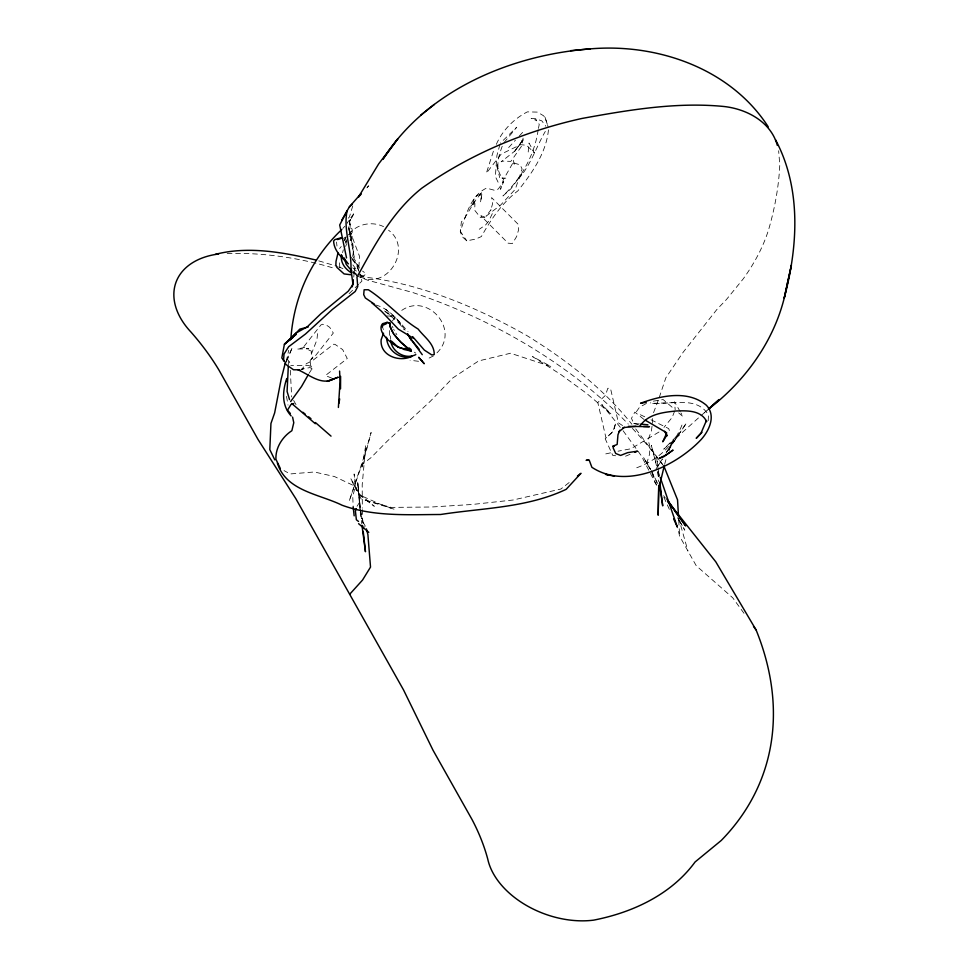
<?xml version="1.0" encoding="UTF-8"?>
<svg xmlns="http://www.w3.org/2000/svg" width="969" height="969" viewBox="0 0 969 969"><rect width="100%" height="100%" fill="white"/><g stroke="black" fill="none" stroke-linecap="round" stroke-linejoin="round"><path stroke-width="0.73" stroke-dasharray="4.84 3.63" d="M652.391 423.344L652.403 418.136M336.522 242.044L336.97 246.029M288.314 364.986L288.387 358.978L289.731 362.794M708.206 420.716L708.472 415.035C696.517 394.686 668.876 405.781 650.356 402.862M358.893 267.008L359.511 256.325L350.015 231.191L347.762 233.771M497.242 164.585L497.763 168.654L500.888 166.995M528.214 152L529.001 143L534.488 153.054L526.627 145.277L520.583 144.696L501.191 154.095L486.341 173.209L493.56 150.716M389.429 330.538L389.368 336.34M317.529 333.651L316.936 339.816L310.819 355.453L311.437 351.226L305.853 348.634L308.723 348.779L297.095 349.058L304.351 347.483L302.607 348.186L320.921 324.942L322.677 324.24L327.05 325.536L329.702 327.328L333.324 333.033L315.01 356.277L310.274 360.202L310.08 361.74L312.854 357.016L310.274 360.202L310.419 365.022L312.926 369.492L310.044 367.53L301.541 369.225L305.114 368.244L301.686 369.383L306.47 363.557L311.715 361.267L333.542 344.249L334.947 344.334L342.663 349.603L347.265 358.518L325.439 375.536L333.711 378.952M353.746 277.061L354.63 268.171L353.733 275.341M652.016 426.312L651.447 430.781L648.164 439.684L649.957 447.072L649.533 454.364L646.808 463.182L650.623 469.42L643.622 457.538L649.993 468.839M523.078 138.131L522.121 145.398L510.857 161.387L502.293 161.048L501.143 161.811L514.939 150.97L523.139 139.827L513.958 152.278L521.407 141.971L522.376 137.901M548.466 129.87C546.177 153.102 532.029 173.051 517.918 190.82C501.99 203.005 491.101 219.26 481.351 236.581L475.5 239.125L466.767 240.833L461.813 236.303L460.287 231.252L461.389 221.889L464.393 218.643L474.749 201.322L482.465 191.62L479.51 195.035L482.768 194.612L477.923 195.048L474.41 197.676L472.666 204.629L474.955 201.564L472.666 204.629M346.078 239.343L346.139 242.759M344.782 240.373L345.279 237.55M538.183 129.785C534.609 155.016 521.237 178.478 502.947 195.956L510.942 188.761L521.649 174.166L518.56 178.78C530.806 165.069 536.16 147.082 545.305 131.421M352.764 205.9L349.409 217.02L347.423 219.03M343.85 241.015L346.551 236.291M538.449 128.392L539.248 124.311L535.833 119.635L536.669 120.471L531.097 118.521L535.627 118.715L541.828 120.883L545.85 126.224M286.291 361.51L288.665 350.306M664.613 464.333L666.624 457.271M342.578 252.655L343.305 249.784M352.619 256.385C355.429 245.242 349.543 233.989 347.592 223.1M499.919 144.575L496.915 155.549L495.353 176.54L499.423 184.958M636.391 411.716L639.516 407.246L647.389 402.91M659.223 397.544L665.836 377.813L683.181 352.219L716.89 309.474L726.387 299.578L743.114 279.036A199.13 117.479 -29.4 0 0 769.556 226.371A509.27 300.451 -29.4 0 0 779.246 173.415L779.791 164.887L778.64 150.752M345.654 246.441L346.636 243.667M502.221 146.258C498.502 156.36 494.396 169.442 502.85 178.284L501.93 178.005L509.149 178.332M658.278 400.258L653.409 413.036M669.07 450.585L672.001 442.554L666.805 451.724M674.666 411.074L672.135 417.482L663.971 427.402M286.57 361.534L292.493 347.132L285.334 362.806M496.334 144.357C502.439 130.355 513.836 118.824 527.366 111.871L537.42 112.113L543.33 115.614L545.014 117.249L547.388 124.541M492.313 213.665L488.582 221.332L485.626 224.953L479.292 229.241M392.409 320.969L397.145 314.44M681.958 425.052C673.746 446.079 656.667 460.65 635.616 468.172M345.412 243.219L346.72 240.845L345.388 241.451M350.075 240.7L352.171 237.199L352.074 229.059L350.257 226.782L349.373 218.328L349.942 228.636L350.633 219.418L349.276 222.313L354.618 212.465L347.277 222.797M357.052 506.278L361.364 499.398L355.078 486.244L334.462 476.542L314.356 471.988L290.143 473.95L284.038 470.607M656.061 468.923L662.215 459.136M657.697 466.428L662.578 458.943M668.283 450.197L686.476 423.005L666.054 453.032M309.05 373.356L311.11 370.243L311.679 367.263L308.905 365.531L290.761 365.616M666.854 451.833L678.869 433.979L663.789 449.156L699.836 416.694M339.598 248.548L341.245 246.526M348.961 234.377C356.677 223.803 371.999 220.968 383.567 226.625M504.037 142.6L516.719 127.23L500.295 143.206M436.983 352.837C461.268 329.218 425.754 290.143 399.579 312.054M366.876 187.865L368.753 185.806L366.682 187.913M508.664 147.542L515.447 140.178M519.323 135.975L524.035 130.863M342.844 228.405L344.831 226.249M473.986 202.848L470.704 206.3L474.919 203.466L474.701 210.237L480.309 217.359L486.45 217.444L480.854 215.784L508.107 243.171L512.407 243.534L516.647 236.497L518.597 229.738L518.027 224.154L491.586 197.591L492.627 203.647L490.677 210.394L491.029 209.752L485.99 216.244L500.682 205.016L515.29 189.27L522.085 169.006L520.196 164.863L512.226 162.513L514.357 164.149L513.207 160.212L513.425 162.017L503.347 179.689L500.501 189.294L503.698 181.494L498.357 188.931L495.183 190.469L486.511 188.119C470.219 195.847 466.089 215.821 460.287 231.252L466.767 240.833M349.119 293.668L358.712 284.244M359.778 283.202L361.909 281.107L360.395 274.057M360.807 276.868L363.629 276.08L366.076 273.694L362.539 271.078M700.95 415.725L707.443 409.972M704.269 412.818L707.285 410.141M569.13 482.562L560.845 489.042L513.073 500.016L472.036 504.486L431.193 507.017L391.185 507.393L363.714 499.725L394.213 509.222L380.865 504.461L359.475 494.965L374.3 506.29L359.499 494.081L350.669 478.395L356.447 490.496L354.109 473.974L355.296 486.511L352.752 496.479L353.176 506.969M433.47 355.914L426.094 359.56M343.559 238.398L345.654 237.09M658.993 432.017L630.867 448.78L618.04 451.191M348.586 234.74L351.456 233.238L348.767 234.45M625.574 456.217L630.867 453.976M605.782 453.892L612.602 452.39M653.276 401.166L663.135 399.555L674.242 409.075M652.718 403.383L676.992 402.51M418.547 361.292L410.081 360.262M643.913 419.383L634.84 412.104L631.485 418.293L633.69 423.405L639.383 423.962M615.63 455.757L612.759 455.418L605.201 438.727L612.917 431.593L615.763 422.787L613.716 430.902L606 438.036L597.8 402.45L605.516 395.316L607.805 388.266L610.494 388.375L618.452 422.896L623.963 426.457M348.876 235.939L349.882 236.097M633.69 423.405L638.401 424.785M318.777 260.879L337.394 266.378M360.226 276.819C387.866 290.385 413.073 248.234 388.545 230.222M363.629 276.08L355.308 273.137L351.008 269.951M338.775 266.935L342.941 268.607M352.655 272.507L358.215 274.736M359.596 275.293L363.763 276.964C421.721 284.002 476.324 307.016 526.809 335.54C565.92 359.669 603.118 388.157 631.897 424.289M375.609 304.981C389.962 308.663 398.574 321.248 408.046 331.568M640.376 414.732L645.705 417.264M651.023 419.795L668.683 428.589L669.47 430.757M414.332 352.183L415.774 353.116M385.626 311.715L392.118 316.051L386.498 316.015L393.087 315.955L396.6 318.765L406.362 331.664M352.898 272.459L357.876 276.056M384.548 310.988L400.221 324.021L397.847 321.32L404.097 329.823M678.675 412.891L683.121 416.694L680.965 412.951M352.764 267.819L356.834 271.526M385.626 309.184L400.391 322.956M353.188 256.955L358.348 265.978M352.45 259.147L356.713 264.162L358.7 270.496M350.742 256.846L356.64 263.98L359.475 273.004M635.725 428.916L663.995 466.38M620.317 427.329L601.822 404.545L610.882 413.848L586.608 393.39L560.445 374.264L532.502 356.58L551.07 366.536L510.53 353.237L478.662 360.928L452.668 378.043L430.357 401.239L387.297 441.101L371.042 457.634L361.825 464.769L349.215 501.046L365.337 452.862L371.115 432.465L361.679 468.621L365.761 445.413L362.2 484.815L362.333 508.144M352.91 264.925L357.27 270.775M623.091 430.745L641.163 455.527L656.425 485.021M663.62 495.668L665.376 498.09M743.974 613.28L732.721 597.788L696.214 565.69L679.657 536.305L677.694 527.717M352.207 259.377L356.507 264.985L358.433 270.303M656.812 485.057L655.153 482.756L651.652 471.855M395.849 333.106L396.854 334.644M393.656 329.351L394.371 330.477M677.791 517.846L679.281 520.365L687.929 550.998M678.918 520.159L684.792 530.164L679.972 521.588M358.058 265.651L359.475 268.11M680.25 411.704L674.509 401.723L675.175 409.79M651.265 470.571L657.927 483.991M677.9 517.906L679.281 520.365M365.337 526.215L363.266 522.533L363.799 525.016M293.643 400.427L296.272 405.09M652.016 472.884L657.418 483.676M392.288 326.371L393.026 327.897M663.862 497.206L669.991 510.796M382.9 328.321L383.409 329.545M349.155 230.525L351.032 235.927L349.155 230.525L354.266 257.233L350.512 234.365M658.29 471.721L659.756 475.973M545.014 117.249L548.2 127.048M349.058 229.435L349.518 231.034L348.731 228.321M496.77 165.881L499.713 177.606M360.492 509.864L364.283 527.281M339.937 267.638L339.295 262.018M286.509 396.382L288.023 405.103M657.733 471.842L658.823 479.243M360.044 510.639L357.706 482.659L360.189 508.446M360.238 512.104L361.788 523.841M360.383 509.936L361.534 518.803L360.928 513.025M657.842 466.113L656.752 457.283L657.43 465.847M658.012 467.591L659.102 476.421M360.311 507.235L357.706 482.659L360.056 507.017M657.89 471.564L658.678 481.569M290.3 370.303L291.669 396.939M678.724 520.244L679.657 536.305M390.616 335.831L390.677 339.271M362.345 509.597L362.43 524.181M227.182 253.575A242.722 161.472 20 0 1 334.802 268.461M356.217 275.717A242.722 161.472 20 0 1 367.421 280.114L412.588 292.468A392.239 260.927 20 0 1 628.287 424.119M632.418 428.443A392.239 260.927 20 0 1 662.227 464.018M481.847 194.503L480.454 202.315L481.847 194.503M653.809 453.94L651.338 445.328L656.607 466.101L653.809 453.94"/><path stroke-width="1.45" d="M658.738 485.917L658.169 515.205L658.763 485.445M382.476 327.304L382.525 325.378L386.11 323.888L386.97 322.398L389.841 322.943C390.701 335.238 402.741 343.535 411.207 351.117L403.843 349.434L403.201 348.598C395.037 347.701 375.366 332.125 382.561 323.694L386.97 322.398L389.926 323.137L389.865 325.414M286.667 381.507L286.751 378.516C282.415 391.246 281.458 405.357 291.172 415.967M288.302 366.476L287.09 391.464L289.537 399.603M285.819 362.794L281.822 357.973L284.414 344.213L295.993 333.07L307.343 326.759L320.969 313.641L348.271 291.185L353.007 284.474L350.911 269.14M338.387 407.464L340.071 381.423L339.598 371.079M340.603 376.347L340.531 388.823M283.481 360.916L284.038 354.036L288.641 346.732L305.526 333.99L332.355 309.462L355.199 291.499L357.731 286.57L356.98 277.182C374.628 245.133 392.36 211.593 421.733 188.24C469.565 154.446 524.956 130.985 582.139 118.424C628.275 110.078 675.417 101.987 722.414 106.348C745.73 108.407 770.9 121.404 777.344 145.459M352.292 286.824L353.201 279.653M339.029 403.189L339.659 398.913M290.87 338.775C293.777 296.889 311.352 258.214 341.851 229.483M337.987 253.018L336.025 261.291L335.868 264.973L336.97 267.48L344.092 273.924L350.596 274.724M658.714 489.139L664.262 465.786M285.334 362.806L281.143 379.254L274.651 412.879L270.945 423.477L269.806 449.604L274.796 459.875M290.639 401.554L301.529 386.51L308.36 374.555M356.217 508.58L355.381 510.893L356.374 519.759L358.518 521.467M383.53 333.203L381.144 339.731C379.642 355.793 399.47 362.515 411.777 356.386C399.373 359.947 386.958 349.845 386.522 337.26M619.772 430.248L617.98 434.754L617.156 444.444L612.771 446.321L614.285 445.546L613.062 447.69L615.715 453.504L620.584 455.442L627.67 452.644L637.493 451.166L634.84 452.293M350.766 272.095C352.607 251.892 342.965 230.925 347.072 210.903L339.695 224.99L346.527 257.924M341.645 220.387L349.361 206.894L360.48 194.236M666.49 435.662L662.784 441.803L666.442 433.627L666.975 435.929L664.698 431.302M349.676 594.288L362.551 580.043L370.521 567.083L367.905 534.609L366.403 528.868M639.758 426.324C647.776 414.09 662.808 412.334 676.144 410.989C686.924 410.59 701.241 410.117 706.667 421.636L706.425 420.558L700.95 433.264L696.214 438.327L701.968 432.331M361.243 194.03L358.433 197.107L378.673 163.87L397.774 138.87L382.961 159.182C426.99 90.105 510.99 54.954 590.291 48.874C657.297 43.145 730.626 68.411 768.223 126.806M349.361 206.894L352.159 204.168M708.509 409.027L719.131 399.543L708.363 409.184C744.495 381.568 773.056 342.59 784.212 298.149C797.971 246.465 801.496 188.361 775.527 139.778M420.716 115.154L434.294 104.47M618.912 431.689L624.496 427.293M577.427 476.07L580.976 473.284L566.175 489.321C526.821 507.998 482.865 507.901 440.616 514.503C407.549 514.575 373.646 516.792 342.033 505.212C319.443 494.057 285.903 491.004 277.388 463.073M293.219 337.212L284.414 344.213L296.235 334.208L289.586 339.937L299.796 329.133L308.178 327.025M341.124 238.435L337.491 239.585M415.822 354.606C405.405 360.056 391.706 351.844 390.689 340.41M333.711 378.952C321.393 385.88 308.99 374.385 297.955 369.795L299.893 369.783L293.534 369.783L285.14 363.859M293.801 403.528L291.015 404.448L287.502 410.178L290.373 413.484M215.324 254.362C248.258 245.847 283.384 252.328 315.906 260.031M588.655 459.791L586.124 460.323L589.261 460.287L591.877 467.288C626.604 490.229 676.132 466.174 701.326 439.357C709.381 430.309 716.152 415.531 706.389 405.26C687.966 389.78 661.1 395.594 640.594 403.237L646.238 402.317M622.885 427.632L635.943 426.324M590.291 48.874L570.596 50.667M628.445 426.348L649.472 426.675L643.452 426.517M640.812 424.107L647.934 424.81M614.443 476.227L605.516 474.301L609.186 475.101M666.696 432.804L645.124 420.11M413.351 338.242L398.368 329.181L381.459 311.279L371.805 302.812M374.47 304.193L365.325 297.955L363.702 294.624L364.126 289.779L368.329 289.731C386.268 301.226 399.955 317.917 418.148 329.06C424.01 336.885 434.548 343.729 434.221 354.557L431.871 354.981L424.337 350.088L412.624 336.618M351.626 272.979C345.473 269.321 340.446 263.011 341.415 255.477M302.861 412.249L305.174 414.078M308.639 416.827L310.952 418.656M409.184 347.956L411.244 349.652M315.325 423.719L291.742 403.516M358.591 523.672L368.789 532.332M315.409 422.532L331.035 436.135M348.452 263.883C341.766 257.742 334.014 250.801 333.602 241.027L334.838 239.622L340.979 237.793M350.027 268.946L346.151 264.222L344.346 258.117M391.791 341.342L398.053 347.144L403.261 348.792L405.49 348.392L411.365 351.262L400.742 342.275L394.165 334.45M343.389 257.887L346.781 261.884M419.129 349.191L410.759 339.005L422.266 354.678M667.907 501.421L715.788 561.814L756.099 629.959A392.239 260.927 20 0 1 721.19 840.523L695.064 861.986A242.722 161.472 20 0 1 593.682 920.138A78.392 52.156 20 0 1 487.795 859.249A280.913 186.872 20 0 0 472 819.459L433.022 750.224L403.528 689.928L295.824 498.66L258.008 439.429L219.03 370.194A280.913 186.872 20 0 0 190.893 331.979A78.392 52.156 20 0 1 218.582 253.999M668.029 501.712L672.425 507.756M674.194 510.178L685.652 525.901L666.805 498.987M753.507 626.386L756.099 629.959M341.306 254.762L342.457 256.482M408.167 335.189L411.268 339.962L407.622 333.711M393.341 333.324L389.841 326.541M668.125 501.542L669.615 504.05M280.38 468.608L275.935 459.318C275.366 447.811 282.391 436.813 291.863 430.708L293.777 422.726L292.577 417.094M673.673 518.948L677.355 527.1L660.24 477.402M663.995 466.38L677.537 499.798L678.47 515.859M659.465 483.676L659.901 486.632M660.325 489.599L662.711 505.879L659.816 482.32M361.97 525.307L365.458 551.724L363.23 531.424M353.176 506.969L354.169 515.835M362.6 525.634L362.915 528.529M787.482 282.996L784.212 298.149L791.394 265.179L787.482 282.996M672.861 450.21L663.729 456.726L659.186 458.325L666.224 454.897L672.861 450.21M338.036 377.28L327.207 381.362L338.036 377.28M421.672 360.613L418.632 357.282L424.228 363.738L421.672 360.613"/></g></svg>
